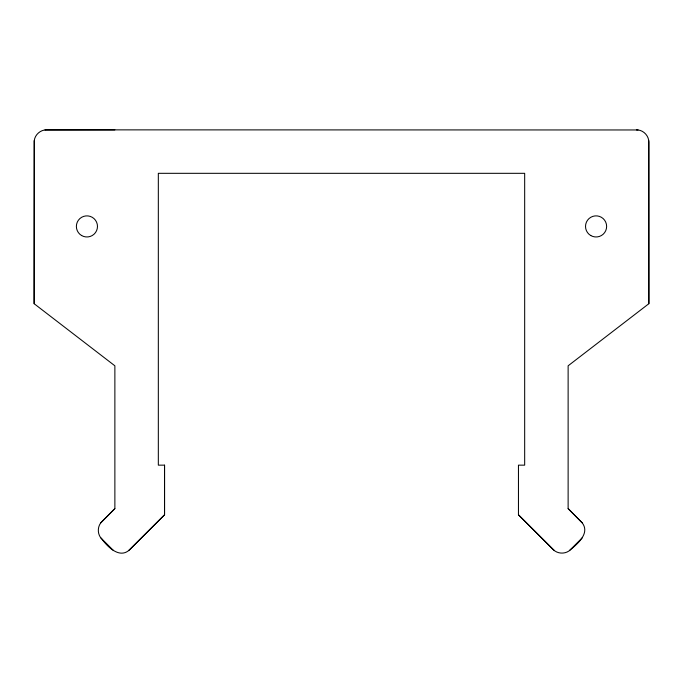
<?xml version="1.0" encoding="UTF-8"?>
<svg xmlns="http://www.w3.org/2000/svg" width="683" height="683" viewBox="0 0 683 683"><rect width="100%" height="100%" fill="white"/><g stroke="black" fill="none" stroke-linecap="round" stroke-linejoin="round"><path stroke-width="1.02" d="M34.15 303.713L34.252 140.655C34.953 134.645 40.519 129.761 46.572 129.855L638.05 129.966C644.06 130.658 648.944 136.224 648.85 142.277L648.85 303.713L568.128 365.806L568.128 508.613L582.155 522.785C590.18 533.116 577.878 543.514 570.706 549.508C566.113 554.297 557.738 554.297 553.145 549.508L518.457 514.82L518.457 465.149L524.672 465.149L524.672 173.32L158.328 173.32L158.328 465.149L164.543 465.149L164.543 514.82L129.855 549.508C119.952 559.36 107.752 547.04 101.921 539.126C97.123 534.533 97.123 526.158 101.921 521.564L114.872 508.613L114.872 365.806L34.15 303.713L34.252 140.655M164.543 465.149L164.535 514.82L128.635 550.575M100.845 522.785L114.872 508.613M569.485 550.575L582.155 537.905M44.95 129.966L114.872 129.855M636.428 129.855L638.05 129.966M518.465 514.82L554.365 550.575M568.128 508.613L582.155 522.785M100.845 537.905L113.515 550.575M648.748 140.655L648.85 303.713M81.653 235.558A10.552 10.552 0 0 0 97.481 226.415A10.552 10.552 0 0 0 81.653 217.279A10.552 10.552 0 0 0 81.653 235.558M590.795 235.558A10.552 10.552 0 0 0 606.632 226.415A10.552 10.552 0 0 0 590.795 217.279A10.552 10.552 0 0 0 590.795 235.558"/></g></svg>
